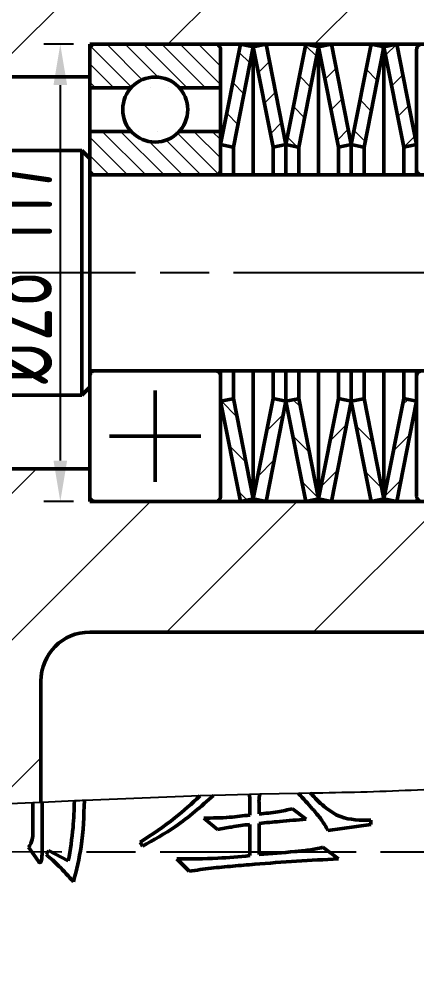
# Model space of a CAD drawing. Header units: millimetres. Extents: x 5231 to 7653, y 7068 to 7959.
# Drawn here: x 5803.7 to 5828.1, y 7235.6 to 7294.7 of the extents above; entities that cross this region are included whole.
import ezdxf

# ---------------------------------------------------------------- set-up
doc = ezdxf.new("R2010")
doc.units = ezdxf.units.MM
doc.linetypes.add('AM_ISO08W050', pattern=[18, 12, -1.5, 3, -1.5])
for name, color, linetype, lineweight in [('AM_5', 3, 'Continuous', 25), ('AM_7', 4, 'AM_ISO08W050', 25), ('AM_BOR', 7, 'Continuous', 50), ('剖面线', 5, 'Continuous', 20)]:
    doc.layers.add(name, color=color, linetype=linetype, lineweight=lineweight)
doc.styles.add('工程字', font='gbenor.shx', dxfattribs={"width": 0.707, "bigfont": 'hztxt.shx'})
doc.dimstyles.new('AM_GB$0', dxfattribs={"dimtxt": 3.5, "dimasz": 2.5, "dimexe": 1, "dimexo": 1, "dimgap": 0.5, "dimtad": 1, "dimdsep": 46, "dimtxsty": '工程字', "dimcen": 0, "dimclrd": 256, "dimclre": 256, "dimclrt": 2, "dimadec": 0, "dimazin": 2, "dimtp": 0.1, "dimtm": 0.1, "dimtfac": 0.71, "dimtmove": 0, "dimatfit": 3, "dimfxl": 0, "dimlwd": -1, "dimlwe": -1, "dimarcsym": 0})
pattern_1 = [(45, (4778.651, 6627.198), (-4.490128, 4.490128), [])]

# ---------------------------------------------------------------- blocks, each defined once
blk = doc.blocks.new('*D34')
at = {"layer": 'AM_5', "transparency": 16777216}
for p, q in [((5807.057, 7293.184), (5805.248, 7293.184)), ((5806.248, 7290.684), (5806.248, 7267.684)), ((5807.057, 7265.184), (5805.248, 7265.184))]:
    blk.add_line(p, q, dxfattribs=at)
for points in [[(5805.831, 7290.684), (5806.665, 7290.684), (5806.248, 7293.184)], [(5805.831, 7267.684), (5806.665, 7267.684), (5806.248, 7265.184)]]:
    blk.add_solid(points, dxfattribs=at)
at = {"layer": 'Defpoints', "color": 0, "transparency": 16777216}
for p in [(5808.057, 7293.184), (5806.248, 7265.184), (5808.057, 7265.184)]:
    blk.add_point(p, dxfattribs=at)
at = {"layer": 'AM_5', "color": 2, "transparency": 16777216, "insert": (5803.248, 7279.184), "char_height": 5, "attachment_point": 5, "rotation": 90, "style": '工程字'}
blk.add_mtext('%%c28{}{\\C2; H7}', dxfattribs=at)
blk = doc.blocks.new('*D35')
at = {"layer": 'AM_5', "transparency": 16777216}
for p, q in [((5605.557, 7244.839), (5605.557, 7349.034)), ((5971.551, 7263.684), (5971.551, 7349.034)), ((5608.057, 7348.034), (5969.051, 7348.034))]:
    blk.add_line(p, q, dxfattribs=at)
for points in [[(5608.057, 7348.451), (5608.057, 7347.618), (5605.557, 7348.034)], [(5969.051, 7348.451), (5969.051, 7347.618), (5971.551, 7348.034)]]:
    blk.add_solid(points, dxfattribs=at)
at = {"layer": 'Defpoints', "color": 0, "transparency": 16777216}
for p in [(5971.551, 7348.034), (5971.551, 7262.684), (5605.557, 7243.839)]:
    blk.add_point(p, dxfattribs=at)
at = {"layer": 'AM_5', "color": 2, "transparency": 16777216, "insert": (5788.554, 7351.034), "char_height": 5, "attachment_point": 5, "style": '工程字'}
blk.add_mtext('366', dxfattribs=at)

msp = doc.modelspace()

# ---------------------------------------------------------------- hatches: boundary and pattern name
at = {"layer": '剖面线'}
h = msp.add_hatch(dxfattribs=at)
h.set_pattern_fill('ANSI31', color=256, scale=2, style=0)
h.set_pattern_definition(pattern_1)
edge = h.paths.add_edge_path(flags=0)
edge.add_line((5735.057, 7299.471), (5735.057, 7260.887))
edge.add_spline(control_points=[(5735.057, 7260.887), (5736.191, 7258.976), (5737.524, 7257.24), (5739.057, 7255.735)], knot_values=[0.088397, 0.088397, 0.088397, 0.088397, 0.108326, 0.108326, 0.108326, 0.108326], weights=[1, 1, 1, 1], degree=3, periodic=0)
edge.add_line((5739.057, 7255.735), (5739.057, 7261.184))
edge.add_line((5739.057, 7261.184), (5745.057, 7261.184))
edge.add_arc((5745.057, 7264.184), 3, 270, 360)
edge.add_line((5748.057, 7264.184), (5748.057, 7265.184))
edge.add_line((5748.057, 7265.184), (5740.057, 7265.184))
edge.add_line((5740.057, 7265.184), (5740.057, 7267.184))
edge.add_line((5740.057, 7267.184), (5738.057, 7267.184))
edge.add_line((5738.057, 7267.184), (5738.057, 7291.184))
edge.add_line((5738.057, 7291.184), (5740.057, 7291.184))
edge.add_line((5740.057, 7291.184), (5740.057, 7293.184))
edge.add_line((5740.057, 7293.184), (5748.057, 7293.184))
edge.add_line((5748.057, 7293.184), (5748.057, 7308.027))
edge.add_arc((5770.057, 7243.684), 68, 105, 108.8765, ccw=False)
edge.add_line((5752.458, 7309.367), (5752.724, 7308.372))
edge.add_arc((5754.656, 7308.89), 2, 195, 283.28942)
edge.add_arc((5770.057, 7243.684), 65, 76.71058, 103.28942, ccw=False)
edge.add_arc((5785.459, 7308.89), 2, 256.71058, 345)
edge.add_line((5787.391, 7308.372), (5787.657, 7309.367))
edge.add_arc((5770.057, 7243.684), 68, 51.88419, 75, ccw=False)
edge.add_line((5812.031, 7297.184), (5803.057, 7297.184))
edge.add_line((5803.057, 7297.184), (5803.057, 7291.184))
edge.add_line((5803.057, 7291.184), (5808.057, 7291.184))
edge.add_line((5808.057, 7291.184), (5808.057, 7293.184))
edge.add_line((5808.057, 7293.184), (5835.757, 7293.184))
edge.add_line((5835.757, 7293.184), (5835.757, 7294.084))
edge.add_line((5835.757, 7294.084), (5837.257, 7294.084))
edge.add_line((5837.257, 7294.084), (5837.257, 7293.184))
edge.add_line((5837.257, 7293.184), (5841.057, 7293.184))
edge.add_line((5841.057, 7293.184), (5841.057, 7297.184))
edge.add_line((5841.057, 7297.184), (5820.903, 7297.184))
edge.add_arc((5769.057, 7243.684), 74.5, 45.89951, 59.21122)
edge.add_line((5807.192, 7307.684), (5823.887, 7307.684))
edge.add_spline(control_points=[(5823.887, 7307.684), (5806.771, 7310.971), (5782.888, 7319.049), (5746.768, 7317.309), (5737.061, 7305.321), (5734.755, 7300.785)], knot_values=[0.690379, 0.690379, 0.690379, 0.690379, 0.839999, 0.930271, 0.973501, 0.973501, 0.973501, 0.973501], weights=[1, 1, 1, 1, 1, 1], degree=3, periodic=0)
edge.add_arc((5732.057, 7299.471), 3, 0, 25.9685, ccw=False)
h = msp.add_hatch(dxfattribs=at)
h.set_pattern_fill('ANSI31', color=256, scale=0.25, angle=90)
h.set_pattern_definition([(135, (4967.1292, 6894.7512), (-0.561266, -0.561266), [])])
edge = h.paths.add_edge_path()
edge.add_spline(control_points=[(5816.057, 7292.884), (5816.055, 7292.911), (5816.05, 7292.972), (5816.008, 7293.059), (5815.936, 7293.131), (5815.848, 7293.176), (5815.786, 7293.181), (5815.757, 7293.184)], knot_values=[0, 0, 0, 0, 0.173364, 0.388024, 0.602686, 0.817349, 1, 1, 1, 1], degree=3, periodic=0)
edge.add_line((5815.757, 7293.184), (5808.357, 7293.184))
edge.add_spline(control_points=[(5808.357, 7293.184), (5808.342, 7293.183), (5808.293, 7293.181), (5808.213, 7293.153), (5808.132, 7293.09), (5808.076, 7293.004), (5808.058, 7292.93), (5808.058, 7292.89), (5808.057, 7292.884)], knot_values=[0, 0, 0, 0, 0.099601, 0.314257, 0.528911, 0.743572, 0.958229, 1, 1, 1, 1], degree=3, periodic=0)
edge.add_line((5808.057, 7292.884), (5808.057, 7291.184))
edge.add_line((5808.057, 7291.184), (5808.057, 7290.517))
edge.add_line((5808.057, 7290.517), (5810.58, 7290.517))
edge.add_arc((5812.057, 7289.184), 1.99, 42.06856, 137.93144, ccw=False)
edge.add_line((5813.535, 7290.517), (5816.057, 7290.517))
edge.add_line((5816.057, 7290.517), (5816.057, 7292.884))
edge = h.paths.add_edge_path()
edge.add_line((5816.057, 7287.85), (5813.535, 7287.85))
edge.add_arc((5812.057, 7289.184), 1.99, 222.06856, 317.93144, ccw=False)
edge.add_line((5810.58, 7287.85), (5808.057, 7287.85))
edge.add_line((5808.057, 7287.85), (5808.057, 7285.484))
edge.add_spline(control_points=[(5808.057, 7285.484), (5808.059, 7285.461), (5808.063, 7285.406), (5808.099, 7285.321), (5808.167, 7285.245), (5808.256, 7285.194), (5808.324, 7285.187), (5808.357, 7285.184)], knot_values=[0, 0, 0, 0, 0.14166, 0.356349, 0.571042, 0.785732, 1, 1, 1, 1], degree=3, periodic=0)
edge.add_line((5808.357, 7285.184), (5815.757, 7285.184))
edge.add_spline(control_points=[(5815.757, 7285.184), (5815.768, 7285.184), (5815.812, 7285.185), (5815.889, 7285.208), (5815.973, 7285.266), (5816.032, 7285.35), (5816.055, 7285.427), (5816.057, 7285.472), (5816.057, 7285.484)], knot_values=[0, 0, 0, 0, 0.067689, 0.282335, 0.496981, 0.711638, 0.926291, 1, 1, 1, 1], degree=3, periodic=0)
edge.add_line((5816.057, 7285.484), (5816.057, 7287.85))
h = msp.add_hatch(dxfattribs=at)
h.set_pattern_fill('ANSI31', color=256, scale=0.5, angle=90, style=0)
h.set_pattern_definition([(135, (5821.1476, 7268.5298), (-1.12253, -1.12253), [])])
h.paths.add_polyline_path([(5820.842, 7271.484), (5820.809, 7271.477), (5820.057, 7271.329), (5821.273, 7265.184), (5822.057, 7265.339)])
h.paths.add_polyline_path([(5816.842, 7271.484), (5816.809, 7271.477), (5816.057, 7271.329), (5817.273, 7265.184), (5818.057, 7265.339)])
h.paths.add_polyline_path([(5826.057, 7293.028), (5825.273, 7293.184), (5824.057, 7287.039), (5824.809, 7286.89), (5824.842, 7286.884)])
h.paths.add_polyline_path([(5822.057, 7293.028), (5821.273, 7293.184), (5820.057, 7287.039), (5820.809, 7286.89), (5820.842, 7286.884)])
h.paths.add_polyline_path([(5818.057, 7293.028), (5817.273, 7293.184), (5816.057, 7287.039), (5816.809, 7286.89), (5816.842, 7286.884)])
edge = h.paths.add_edge_path()
edge.add_spline(control_points=[(5825.273, 7265.184), (5825.534, 7265.236), (5825.796, 7265.287), (5826.057, 7265.339)], knot_values=[0.022041, 0.022041, 0.022041, 0.022041, 0.022841, 0.022841, 0.022841, 0.022841], weights=[1, 1, 1, 1], degree=3, periodic=0)
edge.add_spline(control_points=[(5826.057, 7265.339), (5825.652, 7267.387), (5825.247, 7269.436), (5824.842, 7271.484)], knot_values=[0.016952, 0.016952, 0.016952, 0.016952, 0.023216, 0.023216, 0.023216, 0.023216], weights=[1, 1, 1, 1], degree=3, periodic=0)
edge.add_spline(control_points=[(5824.842, 7271.484), (5824.831, 7271.482), (5824.82, 7271.479), (5824.809, 7271.477), (5824.558, 7271.428), (5824.308, 7271.378), (5824.057, 7271.329)], knot_values=[0.012875, 0.012875, 0.012875, 0.012875, 0.012909, 0.012909, 0.012909, 0.013675, 0.013675, 0.013675, 0.013675], weights=[1, 1, 1, 1, 1, 1, 1], degree=3, periodic=0)
edge.add_spline(control_points=[(5824.057, 7271.329), (5824.463, 7269.28), (5824.868, 7267.232), (5825.273, 7265.184)], knot_values=[0.039442, 0.039442, 0.039442, 0.039442, 0.045725, 0.045725, 0.045725, 0.045725], weights=[1, 1, 1, 1], degree=3, periodic=0)
h = msp.add_hatch(dxfattribs=at)
h.set_pattern_fill('ANSI31', color=256, scale=0.5, style=0)
h.set_pattern_definition([(45, (5823.0667, 7289.4133), (-1.12253, 1.12253), [])])
h.paths.add_polyline_path([(5822.842, 7293.184), (5822.057, 7293.028), (5823.273, 7286.884), (5824.057, 7287.039)])
h.paths.add_polyline_path([(5818.842, 7293.184), (5818.057, 7293.028), (5819.273, 7286.884), (5820.057, 7287.039)])
h.paths.add_polyline_path([(5828.057, 7271.329), (5827.273, 7271.484), (5826.057, 7265.339), (5826.842, 7265.184)])
h.paths.add_polyline_path([(5824.057, 7271.329), (5823.273, 7271.484), (5822.057, 7265.339), (5822.842, 7265.184)])
h.paths.add_polyline_path([(5820.057, 7271.329), (5819.273, 7271.484), (5818.057, 7265.339), (5818.842, 7265.184)])
edge = h.paths.add_edge_path()
edge.add_spline(control_points=[(5826.842, 7293.184), (5826.581, 7293.132), (5826.319, 7293.08), (5826.057, 7293.028)], knot_values=[0, 0, 0, 0, 0.0008, 0.0008, 0.0008, 0.0008], weights=[1, 1, 1, 1], degree=3, periodic=0)
edge.add_spline(control_points=[(5826.057, 7293.028), (5826.463, 7290.98), (5826.868, 7288.932), (5827.273, 7286.884)], knot_values=[0.018209, 0.018209, 0.018209, 0.018209, 0.024473, 0.024473, 0.024473, 0.024473], weights=[1, 1, 1, 1], degree=3, periodic=0)
edge.add_spline(control_points=[(5827.273, 7286.884), (5827.534, 7286.935), (5827.796, 7286.987), (5828.057, 7287.039)], knot_values=[0, 0, 0, 0, 0.0008, 0.0008, 0.0008, 0.0008], weights=[1, 1, 1, 1], degree=3, periodic=0)
edge.add_spline(control_points=[(5828.057, 7287.039), (5827.652, 7289.087), (5827.247, 7291.135), (5826.842, 7293.184)], knot_values=[0.040681, 0.040681, 0.040681, 0.040681, 0.046964, 0.046964, 0.046964, 0.046964], weights=[1, 1, 1, 1], degree=3, periodic=0)
h = msp.add_hatch(dxfattribs=at)
h.set_pattern_fill('ANSI31', color=256, scale=2, style=0)
h.set_pattern_definition(pattern_1)
edge = h.paths.add_edge_path(flags=0)
edge.add_arc((5769.057, 7243.684), 74.5, 4.70422, 14.88509)
edge.add_line((5841.057, 7262.821), (5841.057, 7265.184))
edge.add_line((5841.057, 7265.184), (5837.257, 7265.184))
edge.add_line((5837.257, 7265.184), (5837.257, 7264.284))
edge.add_line((5837.257, 7264.284), (5835.757, 7264.284))
edge.add_line((5835.757, 7264.284), (5835.757, 7265.184))
edge.add_line((5835.757, 7265.184), (5808.057, 7265.184))
edge.add_line((5808.057, 7265.184), (5808.057, 7267.184))
edge.add_line((5808.057, 7267.184), (5803.057, 7267.184))
edge.add_line((5803.057, 7267.184), (5803.057, 7261.184))
edge.add_line((5803.057, 7261.184), (5801.057, 7261.184))
edge.add_line((5801.057, 7261.184), (5801.057, 7246.565))
edge.add_spline(control_points=[(5801.057, 7246.565), (5802.388, 7246.627), (5803.72, 7246.69), (5805.057, 7246.751)], knot_values=[0.294277, 0.294277, 0.294277, 0.294277, 0.306249, 0.306249, 0.306249, 0.306249], weights=[1, 1, 1, 1], degree=3, periodic=0)
edge.add_line((5805.057, 7246.751), (5805.057, 7254.184))
edge.add_arc((5808.057, 7254.184), 3, 90, 180, ccw=False)
edge.add_line((5808.057, 7257.184), (5835.857, 7257.184))
edge.add_arc((5835.857, 7254.184), 3, 7.63786, 90, ccw=False)
edge.add_arc((5757.557, 7243.684), 82, 3.55956, 7.63786, ccw=False)
edge.add_spline(control_points=[(5839.399, 7248.775), (5840.733, 7249.053), (5842.038, 7249.388), (5843.307, 7249.794)], knot_values=[0.405149, 0.405149, 0.405149, 0.405149, 0.417133, 0.417133, 0.417133, 0.417133], weights=[1, 1, 1, 1], degree=3, periodic=0)

# ---------------------------------------------------------------- linework, layer by layer
at = {"layer": 'AM_5'}
for p, q in [((5815.619, 7247.173), (5814.793, 7247.147)), ((5817.83, 7247.235), (5815.619, 7247.173)), ((5818.454, 7247.25), (5817.83, 7247.235)), ((5820.835, 7247.301), (5818.454, 7247.25)), ((5821.55, 7247.315), (5820.835, 7247.301)), ((5804.569, 7246.729), (5803.164, 7246.663)), ((5805.143, 7246.755), (5804.569, 7246.729)), ((5807.11, 7246.844), (5805.143, 7246.755)), ((5814.793, 7247.147), (5807.722, 7246.871))]:
    msp.add_line(p, q, dxfattribs=at)
for points, knots in [([(5863.272, 7273.802), (5863.575, 7275.26), (5863.791, 7276.719), (5863.991, 7278.904), (5864.037, 7279.634), (5864.087, 7281.07), (5864.092, 7281.779), (5864.047, 7283.881), (5863.939, 7285.247), (5863.66, 7287.246), (5863.547, 7287.903), (5863.279, 7289.202), (5863.126, 7289.836), (5862.606, 7291.688), (5862.182, 7292.861), (5861.409, 7294.528), (5861.129, 7295.068), (5860.515, 7296.117), (5860.181, 7296.627), (5859.453, 7297.609), (5859.062, 7298.075), (5858.22, 7298.959), (5857.767, 7299.375), (5856.796, 7300.16), (5856.278, 7300.528), (5855.451, 7301.047), (5855.167, 7301.215), (5854.59, 7301.535), (5854.295, 7301.688), (5852.795, 7302.422), (5851.506, 7302.909), (5849.461, 7303.529), (5848.761, 7303.717), (5847.349, 7304.057), (5846.635, 7304.21), (5844.474, 7304.631), (5843.009, 7304.86), (5840.053, 7305.271), (5838.564, 7305.453), (5836.334, 7305.728), (5835.591, 7305.819), (5834.111, 7306.01), (5833.374, 7306.109), (5831.175, 7306.421), (5829.728, 7306.647), (5825.458, 7307.365), (5822.701, 7307.9), (5820.043, 7308.456)], [0, 0, 0, 0, 0.0625, 0.0625, 0.09375, 0.09375, 0.125, 0.125, 0.1875, 0.1875, 0.21875, 0.21875, 0.25, 0.25, 0.3125, 0.3125, 0.34375, 0.34375, 0.375, 0.375, 0.40625, 0.40625, 0.4375, 0.4375, 0.46875, 0.46875, 0.484375, 0.484375, 0.5, 0.5, 0.5625, 0.5625, 0.59375, 0.59375, 0.625, 0.625, 0.6875, 0.6875, 0.75, 0.75, 0.78125, 0.78125, 0.8125, 0.8125, 0.875, 0.875, 1, 1, 1, 1]), ([(5833.858, 7247.926), (5831.816, 7247.759), (5827.72, 7247.425), (5823.611, 7247.352), (5821.55, 7247.315)], [0, 0, 0, 0, 0.498414, 1, 1, 1, 1]), ([(5807.722, 7246.871), (5807.533, 7246.863), (5807.329, 7246.854), (5807.126, 7246.845), (5807.11, 7246.844)], [0, 0, 0, 0, 0.925044, 1, 1, 1, 1])]:
    msp.add_open_spline(points, degree=3, knots=knots, dxfattribs=at)
at = {"layer": 'AM_7'}
for p, q in [((5864.851, 7279.184), (5737.263, 7279.184)), ((5860.351, 7243.682), (5602.763, 7243.84))]:
    msp.add_line(p, q, dxfattribs=at)
at = {"layer": 'AM_BOR'}
for p, q in [((5835.757, 7293.184), (5808.057, 7293.184)), ((5808.057, 7293.184), (5808.057, 7291.184)), ((5808.057, 7292.884), (5808.057, 7290.517)), ((5815.757, 7293.184), (5808.357, 7293.184)), ((5816.057, 7287.039), (5817.273, 7293.184)), ((5816.057, 7290.517), (5816.057, 7292.884)), ((5818.057, 7293.028), (5816.842, 7286.884)), ((5817.273, 7293.184), (5818.057, 7293.028)), ((5818.057, 7293.028), (5818.842, 7293.184)), ((5818.057, 7293.028), (5818.057, 7285.184)), ((5819.273, 7286.884), (5818.057, 7293.028)), ((5818.842, 7293.184), (5820.057, 7287.039)), ((5820.057, 7287.039), (5821.273, 7293.184)), ((5822.057, 7293.028), (5820.842, 7286.884)), ((5821.273, 7293.184), (5822.057, 7293.028)), ((5822.057, 7293.028), (5822.842, 7293.184)), ((5822.057, 7285.184), (5822.057, 7293.028)), ((5823.273, 7286.884), (5822.057, 7293.028)), ((5822.842, 7293.184), (5824.057, 7287.039)), ((5824.057, 7287.039), (5825.273, 7293.184)), ((5826.057, 7293.028), (5824.842, 7286.884)), ((5825.273, 7293.184), (5826.057, 7293.028)), ((5826.057, 7293.028), (5826.842, 7293.184)), ((5826.057, 7285.184), (5826.057, 7293.028)), ((5827.273, 7286.884), (5826.057, 7293.028)), ((5826.842, 7293.184), (5828.057, 7287.039)), ((5828.057, 7292.884), (5828.057, 7290.517)), ((5808.057, 7291.184), (5803.057, 7291.184)), ((5808.057, 7287.85), (5808.057, 7290.517)), ((5808.057, 7290.517), (5810.58, 7290.517)), ((5813.535, 7290.517), (5816.057, 7290.517)), ((5816.057, 7287.85), (5816.057, 7290.517)), ((5828.057, 7287.85), (5828.057, 7290.517)), ((5808.057, 7287.85), (5808.057, 7285.484)), ((5810.58, 7287.85), (5808.057, 7287.85)), ((5816.057, 7287.85), (5813.535, 7287.85)), ((5816.057, 7285.484), (5816.057, 7287.85)), ((5828.057, 7287.85), (5828.057, 7285.484)), ((5816.842, 7285.184), (5816.842, 7286.884)), ((5820.057, 7287.039), (5819.273, 7286.884)), ((5819.273, 7286.884), (5819.273, 7285.184)), ((5820.057, 7285.184), (5820.057, 7287.039)), ((5820.842, 7285.184), (5820.842, 7286.884)), ((5824.057, 7287.039), (5823.273, 7286.884)), ((5823.273, 7286.884), (5823.273, 7285.184)), ((5824.057, 7285.184), (5824.057, 7287.039)), ((5824.842, 7285.184), (5824.842, 7286.884)), ((5828.057, 7287.039), (5827.273, 7286.884)), ((5827.273, 7286.884), (5827.273, 7285.184)), ((5807.557, 7286.684), (5785.057, 7286.684)), ((5808.057, 7286.184), (5807.557, 7286.684)), ((5807.557, 7271.684), (5807.557, 7286.684)), ((5808.057, 7285.184), (5808.057, 7286.184)), ((5808.057, 7286.184), (5808.057, 7272.184)), ((5837.057, 7285.184), (5808.057, 7285.184)), ((5837.057, 7285.184), (5808.057, 7285.184)), ((5808.357, 7285.184), (5815.757, 7285.184)), ((5816.057, 7285.484), (5816.057, 7285.184)), ((5828.057, 7285.184), (5828.057, 7285.484)), ((5808.057, 7273.184), (5858.857, 7273.184)), ((5808.057, 7272.184), (5808.057, 7273.184)), ((5808.057, 7273.184), (5858.857, 7273.184)), ((5808.057, 7272.884), (5808.057, 7270.517)), ((5815.757, 7273.184), (5808.357, 7273.184)), ((5816.057, 7273.184), (5816.057, 7272.884)), ((5816.057, 7270.517), (5816.057, 7272.884)), ((5816.842, 7271.484), (5816.842, 7273.184)), ((5818.057, 7273.184), (5818.057, 7265.339)), ((5819.273, 7273.184), (5819.273, 7271.484)), ((5820.057, 7271.329), (5820.057, 7273.184)), ((5820.842, 7271.484), (5820.842, 7273.184)), ((5822.057, 7265.339), (5822.057, 7273.184)), ((5823.273, 7273.184), (5823.273, 7271.484)), ((5824.057, 7271.329), (5824.057, 7273.184)), ((5824.842, 7271.484), (5824.842, 7273.184)), ((5826.057, 7265.339), (5826.057, 7273.184)), ((5827.273, 7273.184), (5827.273, 7271.484)), ((5828.057, 7272.884), (5828.057, 7273.184)), ((5828.057, 7272.884), (5828.057, 7270.517)), ((5807.557, 7271.684), (5808.057, 7272.184)), ((5785.057, 7271.684), (5807.557, 7271.684)), ((5812.057, 7271.984), (5812.057, 7266.384)), ((5816.842, 7271.484), (5818.057, 7265.339)), ((5818.057, 7265.339), (5819.273, 7271.484)), ((5819.273, 7271.484), (5820.057, 7271.329)), ((5820.842, 7271.484), (5822.057, 7265.339)), ((5822.057, 7265.339), (5823.273, 7271.484)), ((5823.273, 7271.484), (5824.057, 7271.329)), ((5824.842, 7271.484), (5826.057, 7265.339)), ((5826.057, 7265.339), (5827.273, 7271.484)), ((5827.273, 7271.484), (5828.057, 7271.329)), ((5817.273, 7265.184), (5816.057, 7271.329)), ((5820.057, 7271.329), (5818.842, 7265.184)), ((5821.273, 7265.184), (5820.057, 7271.329)), ((5824.057, 7271.329), (5822.842, 7265.184)), ((5825.273, 7265.184), (5824.057, 7271.329)), ((5828.057, 7271.329), (5826.842, 7265.184)), ((5808.057, 7267.85), (5808.057, 7270.517)), ((5816.057, 7267.85), (5816.057, 7270.517)), ((5828.057, 7267.85), (5828.057, 7270.517)), ((5809.257, 7269.184), (5814.857, 7269.184)), ((5808.057, 7267.85), (5808.057, 7265.484)), ((5816.057, 7265.484), (5816.057, 7267.85)), ((5828.057, 7267.85), (5828.057, 7265.484)), ((5803.057, 7267.184), (5808.057, 7267.184)), ((5808.057, 7267.184), (5808.057, 7265.184)), ((5808.057, 7265.184), (5835.757, 7265.184)), ((5808.357, 7265.184), (5815.757, 7265.184)), ((5818.057, 7265.339), (5817.273, 7265.184)), ((5818.842, 7265.184), (5818.057, 7265.339)), ((5822.057, 7265.339), (5821.273, 7265.184)), ((5822.842, 7265.184), (5822.057, 7265.339)), ((5826.057, 7265.339), (5825.273, 7265.184)), ((5826.842, 7265.184), (5826.057, 7265.339)), ((5808.057, 7257.184), (5835.857, 7257.184)), ((5805.057, 7246.751), (5805.057, 7254.184)), ((5804.569, 7244.896), (5804.569, 7246.729)), ((5805.143, 7246.755), (5805.143, 7243.875)), ((5817.844, 7245.981), (5817.844, 7246.811)), ((5818.419, 7246.62), (5818.419, 7246.045)), ((5820.461, 7246.364), (5821.291, 7245.726)), ((5815.866, 7245.088), (5815.036, 7245.79)), ((5817.844, 7243.492), (5817.844, 7245.407)), ((5818.419, 7245.471), (5818.419, 7243.556)), ((5825.248, 7245.407), (5822.631, 7245.024)), ((5825.248, 7245.662), (5825.248, 7245.407)), ((5811.27, 7244.067), (5811.143, 7244.322)), ((5804.888, 7243.173), (5804.313, 7244.003)), ((5805.398, 7243.556), (5805.526, 7243.811)), ((5805.526, 7243.811), (5806.739, 7243.173)), ((5822.312, 7244.003), (5823.269, 7243.301)), ((5814.142, 7242.535), (5813.376, 7243.301))]:
    msp.add_line(p, q, dxfattribs=at)
at = {"layer": 'AM_BOR', "flags": 128}
for points in [[(5816.842, 7286.884), (5816.809, 7286.89), (5816.057, 7287.039)], [(5820.842, 7286.884), (5820.809, 7286.89), (5820.057, 7287.039)], [(5824.842, 7286.884), (5824.809, 7286.89), (5824.057, 7287.039)], [(5816.057, 7271.329), (5816.809, 7271.477), (5816.842, 7271.484)], [(5820.057, 7271.329), (5820.809, 7271.477), (5820.842, 7271.484)], [(5824.057, 7271.329), (5824.809, 7271.477), (5824.842, 7271.484)]]:
    msp.add_lwpolyline(points, dxfattribs=at)
at = {"layer": 'AM_BOR'}
msp.add_circle((5812.057, 7289.184), 1.99, dxfattribs=at)
for centre, radius, start, end in [((5757.557, 7243.684), 84.295, 53.19993, 3.82866), ((5757.557, 7243.684), 83.295, 54.84184, 3.70205), ((5808.057, 7254.184), 3, 90, 180), ((5757.557, 7243.684), 81.683, 274.97715, 355.02285)]:
    msp.add_arc(centre, radius, start, end, dxfattribs=at)
for points, knots in [([(5808.057, 7292.884), (5808.058, 7292.89), (5808.058, 7292.93), (5808.076, 7293.004), (5808.132, 7293.09), (5808.213, 7293.153), (5808.293, 7293.181), (5808.342, 7293.183), (5808.357, 7293.184)], [0, 0, 0, 0, 0.0417707, 0.2564285, 0.4710897, 0.6857427, 0.9003947, 1, 1, 1, 1]), ([(5815.757, 7293.184), (5815.786, 7293.181), (5815.848, 7293.176), (5815.936, 7293.131), (5816.008, 7293.059), (5816.05, 7292.972), (5816.055, 7292.911), (5816.057, 7292.884)], [0, 0, 0, 0, 0.182654, 0.397312, 0.611979, 0.826637, 1, 1, 1, 1]), ([(5828.057, 7292.884), (5828.058, 7292.89), (5828.058, 7292.93), (5828.076, 7293.004), (5828.132, 7293.09), (5828.213, 7293.153), (5828.293, 7293.181), (5828.342, 7293.183), (5828.357, 7293.184)], [0, 0, 0, 0, 0.0417707, 0.2564285, 0.4710897, 0.6857427, 0.9003947, 1, 1, 1, 1]), ([(5808.357, 7285.184), (5808.324, 7285.187), (5808.256, 7285.194), (5808.167, 7285.245), (5808.099, 7285.321), (5808.063, 7285.406), (5808.059, 7285.461), (5808.057, 7285.484)], [0, 0, 0, 0, 0.214268, 0.428955, 0.643651, 0.858339, 1, 1, 1, 1]), ([(5816.057, 7285.484), (5816.057, 7285.472), (5816.055, 7285.427), (5816.032, 7285.35), (5815.973, 7285.266), (5815.889, 7285.208), (5815.812, 7285.185), (5815.768, 7285.184), (5815.757, 7285.184)], [0, 0, 0, 0, 0.073709, 0.288359, 0.503015, 0.717663, 0.932312, 1, 1, 1, 1]), ([(5828.357, 7285.184), (5828.324, 7285.187), (5828.256, 7285.194), (5828.167, 7285.245), (5828.099, 7285.321), (5828.063, 7285.406), (5828.059, 7285.461), (5828.057, 7285.484)], [0, 0, 0, 0, 0.214268, 0.428955, 0.643651, 0.858339, 1, 1, 1, 1]), ([(5808.057, 7272.884), (5808.058, 7272.895), (5808.06, 7272.94), (5808.083, 7273.018), (5808.142, 7273.101), (5808.226, 7273.16), (5808.303, 7273.182), (5808.347, 7273.183), (5808.357, 7273.184)], [0, 0, 0, 0, 0.073709, 0.288364, 0.503017, 0.717664, 0.932312, 1, 1, 1, 1]), ([(5815.757, 7273.184), (5815.791, 7273.181), (5815.859, 7273.174), (5815.948, 7273.122), (5816.016, 7273.046), (5816.052, 7272.962), (5816.056, 7272.906), (5816.057, 7272.884)], [0, 0, 0, 0, 0.214267, 0.42896, 0.643647, 0.85834, 1, 1, 1, 1]), ([(5828.057, 7272.884), (5828.058, 7272.895), (5828.06, 7272.94), (5828.083, 7273.018), (5828.142, 7273.101), (5828.226, 7273.16), (5828.303, 7273.182), (5828.347, 7273.183), (5828.357, 7273.184)], [0, 0, 0, 0, 0.073709, 0.288364, 0.503017, 0.717664, 0.932312, 1, 1, 1, 1]), ([(5808.357, 7265.184), (5808.329, 7265.186), (5808.267, 7265.191), (5808.179, 7265.236), (5808.107, 7265.309), (5808.065, 7265.396), (5808.06, 7265.457), (5808.057, 7265.484)], [0, 0, 0, 0, 0.182654, 0.397311, 0.611972, 0.826637, 1, 1, 1, 1]), ([(5816.057, 7265.484), (5816.057, 7265.477), (5816.057, 7265.437), (5816.039, 7265.364), (5815.983, 7265.278), (5815.902, 7265.215), (5815.822, 7265.187), (5815.773, 7265.185), (5815.757, 7265.184)], [0, 0, 0, 0, 0.041775, 0.256432, 0.471089, 0.685744, 0.900395, 1, 1, 1, 1]), ([(5828.357, 7265.184), (5828.329, 7265.186), (5828.267, 7265.191), (5828.179, 7265.236), (5828.107, 7265.309), (5828.065, 7265.396), (5828.06, 7265.457), (5828.057, 7265.484)], [0, 0, 0, 0, 0.182646, 0.39731, 0.611972, 0.826637, 1, 1, 1, 1]), ([(5815.619, 7247.173), (5814.866, 7246.508), (5813.523, 7245.322), (5811.958, 7244.45), (5811.27, 7244.067)], [0, 0, 0, 0, 0.559934, 1, 1, 1, 1]), ([(5817.844, 7246.811), (5817.843, 7246.89), (5817.842, 7247.032), (5817.833, 7247.173), (5817.83, 7247.235)], [0, 0, 0, 0, 0.559986, 1, 1, 1, 1]), ([(5818.454, 7247.25), (5818.434, 7247.133), (5818.398, 7246.924), (5818.412, 7246.713), (5818.419, 7246.62)], [0, 0, 0, 0, 0.559632, 1, 1, 1, 1]), ([(5822.631, 7245.024), (5822.498, 7245.26), (5822.231, 7245.734), (5821.587, 7246.464), (5821.12, 7246.983), (5820.835, 7247.301)], [0, 0, 0, 0, 0.278761, 0.559227, 1, 1, 1, 1]), ([(5821.55, 7247.315), (5821.825, 7247.034), (5822.372, 7246.473), (5823.573, 7245.664), (5824.612, 7245.663), (5825.248, 7245.662)], [0, 0, 0, 0, 0.280819, 0.559567, 1, 1, 1, 1]), ([(5806.739, 7243.173), (5806.853, 7243.854), (5807.058, 7245.07), (5807.094, 7246.302), (5807.11, 7246.844)], [0, 0, 0, 0, 0.559852, 1, 1, 1, 1]), ([(5807.722, 7246.871), (5807.694, 7245.928), (5807.644, 7244.246), (5807.237, 7242.614), (5807.058, 7241.897)], [0, 0, 0, 0, 0.560448, 1, 1, 1, 1]), ([(5811.143, 7244.322), (5811.867, 7244.795), (5813.16, 7245.638), (5814.294, 7246.686), (5814.793, 7247.147)], [0, 0, 0, 0, 0.559979, 1, 1, 1, 1]), ([(5818.419, 7246.045), (5818.804, 7246.081), (5819.492, 7246.143), (5820.165, 7246.297), (5820.461, 7246.364)], [0, 0, 0, 0, 0.560788, 1, 1, 1, 1]), ([(5815.036, 7245.79), (5815.562, 7245.796), (5816.502, 7245.807), (5817.434, 7245.928), (5817.844, 7245.981)], [0, 0, 0, 0, 0.559774, 1, 1, 1, 1]), ([(5817.844, 7245.407), (5817.473, 7245.358), (5816.81, 7245.269), (5816.154, 7245.143), (5815.866, 7245.088)], [0, 0, 0, 0, 0.56022, 1, 1, 1, 1]), ([(5821.291, 7245.726), (5820.754, 7245.681), (5819.797, 7245.599), (5818.84, 7245.51), (5818.419, 7245.471)], [0, 0, 0, 0, 0.559997, 1, 1, 1, 1]), ([(5804.313, 7244.003), (5804.403, 7244.158), (5804.565, 7244.435), (5804.567, 7244.755), (5804.569, 7244.896)], [0, 0, 0, 0, 0.557298, 1, 1, 1, 1]), ([(5805.143, 7243.875), (5805.14, 7243.736), (5805.133, 7243.489), (5805.115, 7243.223), (5805.057, 7243.104), (5805.037, 7243.086), (5805.018, 7243.077), (5805.003, 7243.073), (5804.987, 7243.075), (5804.939, 7243.095), (5804.912, 7243.137), (5804.888, 7243.173)], [0, 0, 0, 0, 0.419607, 0.748832, 0.780191, 0.811934, 0.828091, 0.843717, 0.858928, 0.87454, 1, 1, 1, 1]), ([(5818.419, 7243.556), (5819.148, 7243.615), (5820.165, 7243.698), (5821.468, 7243.82), (5822.031, 7243.942), (5822.312, 7244.003)], [0, 0, 0, 0, 0.56021, 0.780295, 1, 1, 1, 1]), ([(5807.058, 7241.897), (5806.765, 7242.224), (5806.243, 7242.808), (5805.656, 7243.327), (5805.398, 7243.556)], [0, 0, 0, 0, 0.55992, 1, 1, 1, 1]), ([(5813.376, 7243.301), (5814.212, 7243.297), (5815.704, 7243.29), (5817.19, 7243.43), (5817.844, 7243.492)], [0, 0, 0, 0, 0.559723, 1, 1, 1, 1]), ([(5823.269, 7243.301), (5821.561, 7243.204), (5819.406, 7243.081), (5816.81, 7242.851), (5815.47, 7242.738), (5814.585, 7242.602), (5814.142, 7242.535)], [0, 0, 0, 0, 0.560048, 0.70675, 0.853452, 1, 1, 1, 1])]:
    msp.add_open_spline(points, degree=3, knots=knots, dxfattribs=at)

# ---------------------------------------------------------------- dimensions: what is measured, and where the dimension line sits
at = {"layer": 'AM_5'}
dim = msp.add_linear_dim(base=(5971.551, 7348.034), p1=(5605.557, 7243.839), p2=(5971.551, 7262.684), text='366', dimstyle='AM_GB$0', override={"dimtxt": 5}, dxfattribs=at)
dim.commit()
dim.dimension.update_dxf_attribs({"geometry": '*D35', "text_midpoint": (5788.554, 7348.034), "dimtype": 160})
dim = msp.add_linear_dim(base=(5806.248, 7265.184), p1=(5808.057, 7293.184), p2=(5808.057, 7265.184), angle=90, text='%%c<>{}{\\C2; H7}', dimstyle='AM_GB$0', override={"dimtxt": 5, "dimtp": 0.1, "dimtm": 0.1, "dimtdec": 3, "dimtzin": 8}, dxfattribs=at)
dim.commit()
dim.dimension.update_dxf_attribs({"geometry": '*D34', "text_midpoint": (5803.248, 7279.184)})

doc.saveas('drawing.dxf')
